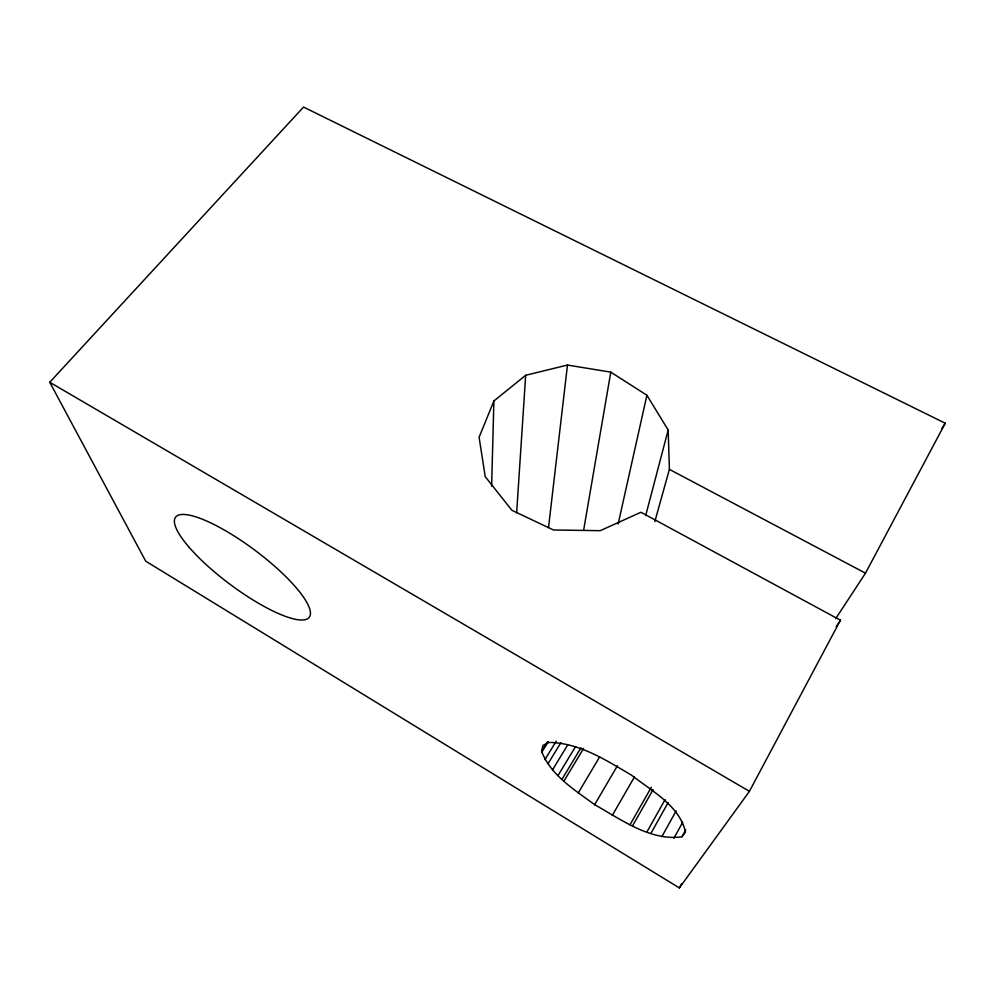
<?xml version="1.0" encoding="UTF-8"?>
<svg xmlns="http://www.w3.org/2000/svg" width="995" height="995" viewBox="0 0 995 995"><rect width="100%" height="100%" fill="white"/><g stroke="black" fill="none" stroke-linecap="round" stroke-linejoin="round"><path stroke-width="1.49" d="M491.617 486.157L493.893 400.985L525.683 375.277L567.473 365.053L610.793 372.142L646.912 395.251L668.167 430.002L669.399 469.379L654.822 521.604M516.641 512.823L525.683 375.277M548.519 527.549L567.473 365.053M583.58 530.472L610.793 372.142M618.144 523.992L646.912 395.251M541.603 751.3L542.959 745.404L549.103 742.444C579.438 742.792 606.291 760.367 631.614 775.242C651.588 790.925 679.374 805.44 685.493 831.994L681.998 836.77C650.407 841.36 620.93 819.32 594.637 804.681C574.774 789.881 550.795 775.503 541.603 751.3L547.262 742.121M645.693 515.584L668.167 430.002M493.893 400.985L479.092 437.278L485.237 476.667L511.878 510.286L553.444 529.974L600.234 530.683L640.942 512.263L840.452 620.208L749.422 791.336L679.374 887.938L145.705 561.18L49.75 382.267L303.55 107.062L945.25 423.223L865.488 573.17L835.725 618.604M679.374 887.938L681.563 883.858M681.998 836.77L685.729 829.954M673.876 838.3L682.732 822.193M661.874 836.633L676.078 811.012M646.912 831.982L665.145 799.482M650.991 833.25L668.155 802.555M632.559 825.85L653.081 789.657M630.022 824.768L651.315 787.306M612.248 815.477L634.4 777.058M594.637 804.681L617.385 765.802M578.207 793.027L599.612 756.971M562.001 779.284L580.956 747.83M563.891 781.187L583.592 748.439M558.108 775.391L575.57 746.536M552.548 769.832L567.735 744.857M548.009 763.762L560.906 742.643M544.924 759.645L556.28 741.126M541.889 751.996L548.332 741.524M941.942 428.459L945.25 423.223M836.186 626.626L840.452 620.208M669.399 469.379L865.488 573.17M49.75 382.267L749.422 791.336M189.286 547.474A83.493 21.094 36.8 0 0 305.875 619.475A83.493 21.094 36.8 0 0 232.295 534.788A83.493 21.094 36.8 0 0 189.286 547.474"/></g></svg>
